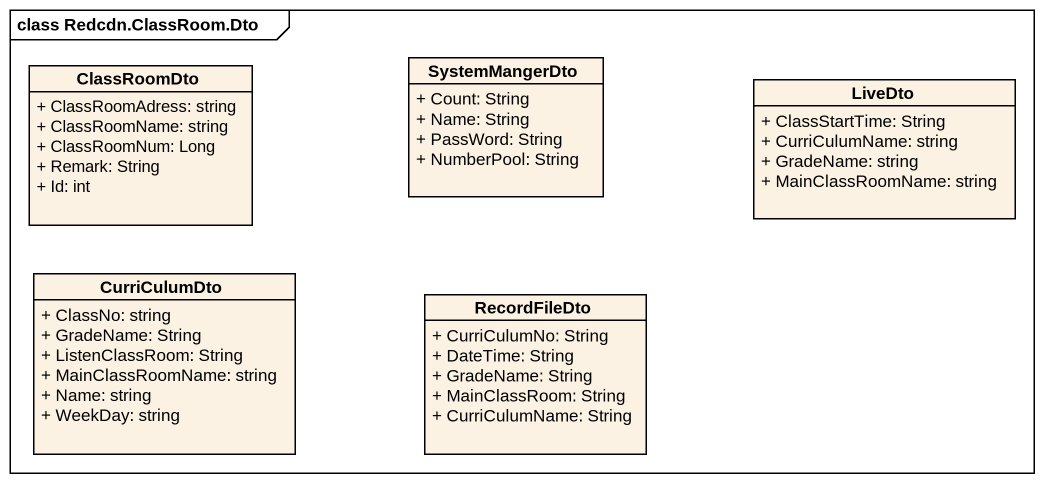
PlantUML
@startuml
mainframe class Redcdn.ClassRoom.Dto
hide circle
hide empty members
skinparam classAttributeIconSize 0
class ClassRoomDto {
  + ClassRoomAdress: string
  + ClassRoomName: string
  + ClassRoomNum: Long
  + Remark: String
  + Id: int
}
class SystemMangerDto {
  + Count: String
  + Name: String
  + PassWord: String
  + NumberPool: String
}
class LiveDto {
  + ClassStartTime: String
  + CurriCulumName: string
  + GradeName: string
  + MainClassRoomName: string
}
class CurriCulumDto {
  + ClassNo: string
  + GradeName: String
  + ListenClassRoom: String
  + MainClassRoomName: string
  + Name: string
  + WeekDay: string
}
class RecordFileDto {
  + CurriCulumNo: String
  + DateTime: String
  + GradeName: String
  + MainClassRoom: String
  + CurriCulumName: String
}
@enduml
